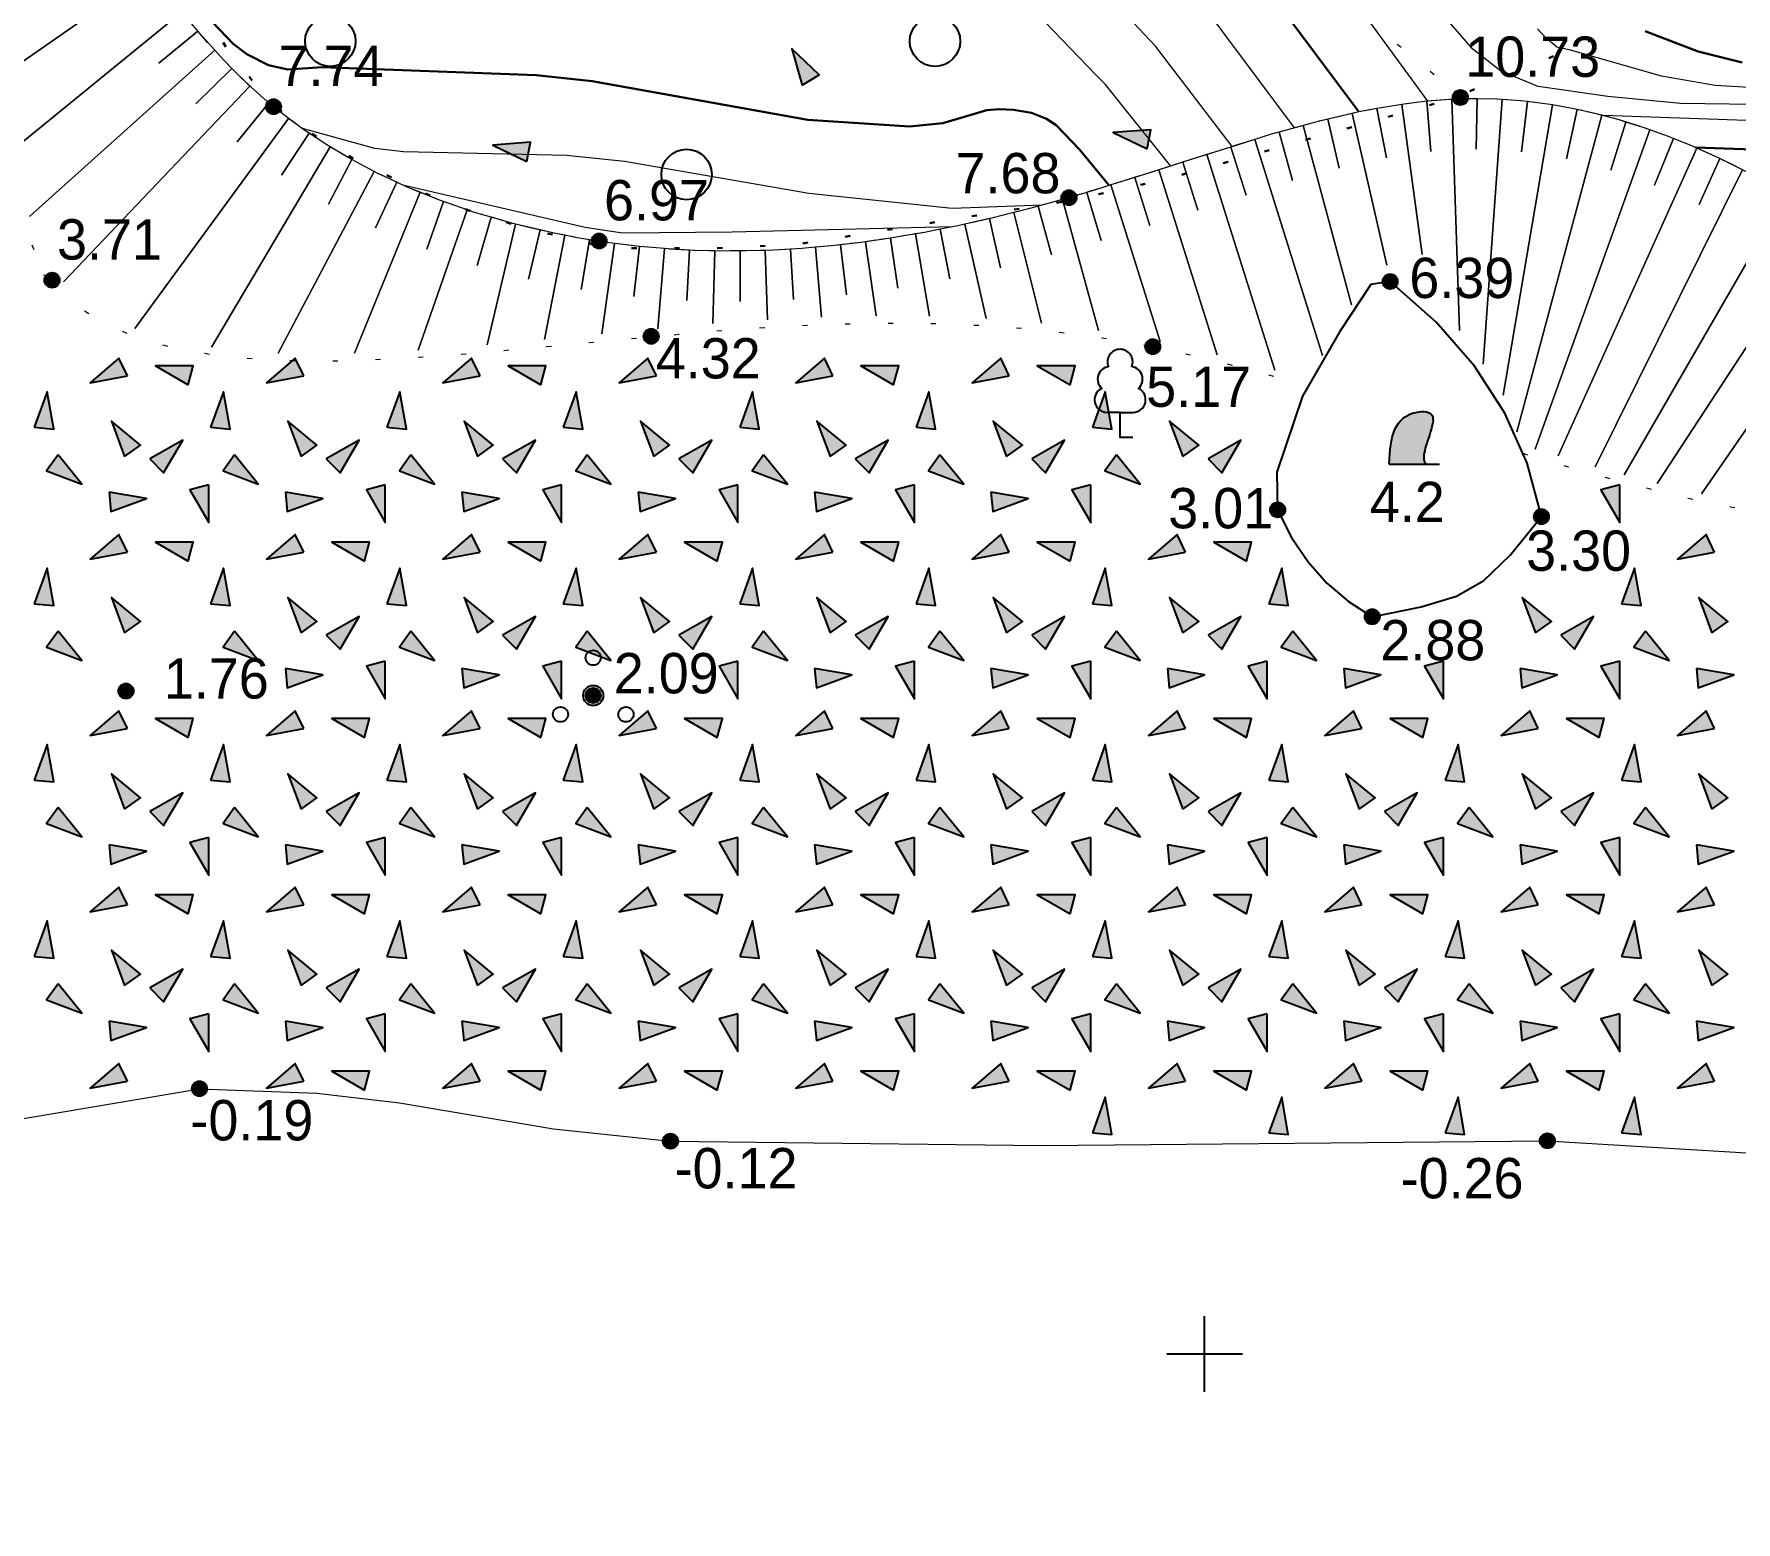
# Model space of a CAD drawing. Header units: feet. Extents: x 4395049 to 4395355, y 4911947 to 4912105.
# Drawn here: x 4395226.77 to 4395260.54, y 4911946.66 to 4911976.2 of the extents above; entities that cross this region are included whole.
import ezdxf
from ezdxf.enums import TextEntityAlignment as Align

# ---------------------------------------------------------------- set-up
doc = ezdxf.new("R2010")
doc.units = ezdxf.units.FT
doc.header["$MEASUREMENT"] = 0
doc.linetypes.add('500_84_2_1', pattern=[1, 1, 0])
doc.linetypes.add('g5_366', pattern=[0.85, 0.1, -0.75])
doc.layers.get('0').update_dxf_attribs({"color": 10, "linetype": 'CONTINUOUS', "lineweight": 0})
for name, color, linetype in [('02_Сетка', 7, 'CONTINUOUS'), ('11_Гидрография', 7, 'CONTINUOUS'), ('12_Рельеф', 7, 'CONTINUOUS'), ('13_Растительность', 7, 'CONTINUOUS'), ('19_Горизонтали', 7, 'CONTINUOUS'), ('61_Отметки высоты поверхности', 7, 'CONTINUOUS')]:
    doc.layers.add(name, color=color, linetype=linetype)
doc.styles.add('LIKE11', font='bm431.shx')
doc.styles.add('LIKE17', font='d431.shx')

# ---------------------------------------------------------------- blocks, each defined once
blk = doc.blocks.new('g5_394')
at = {"color": 92}
for centre, radius in [((0, 0.75), 0.15), ((0, 0), 0.2), ((-0.65, -0.375), 0.15), ((0.65, -0.375), 0.15)]:
    blk.add_circle(centre, radius, dxfattribs=at)
blk = doc.blocks.new('g5_388_1')
at = {"color": 92}
blk.add_lwpolyline([(0, 0.497), (0.257, 0.497, 0.798042), (0.365, 0.973, 0.636328), (0.231, 1.405, 0.533064), (0, 1.75, 0.533064), (-0.231, 1.405, 0.636328), (-0.365, 0.973, 0.798042), (-0.257, 0.497)], format="xyb", dxfattribs=at)
for points in [[(0, 0.497), (-0.257, 0.497)], [(0.25, 0), (0, 0), (0, 0.497)]]:
    blk.add_lwpolyline(points, dxfattribs=at)
blk = doc.blocks.new('g5_346')
blk.add_hatch(color=0).paths.add_polyline_path([(-0.375, 0), (-0.369, 0.104), (-0.361, 0.21), (-0.353, 0.299), (-0.341, 0.389), (-0.328, 0.465), (-0.313, 0.536), (-0.295, 0.599), (-0.276, 0.655), (-0.253, 0.71), (-0.224, 0.764), (-0.188, 0.818), (-0.144, 0.87), (-0.104, 0.907), (-0.06, 0.94), (-0.01, 0.971), (0.039, 0.993), (0.092, 1.013), (0.153, 1.029), (0.218, 1.041), (0.265, 1.046), (0.312, 1.046), (0.366, 1.041), (0.408, 1.029), (0.443, 1.011), (0.469, 0.986), (0.478, 0.971), (0.49, 0.941), (0.495, 0.904), (0.496, 0.872), (0.492, 0.833), (0.482, 0.774), (0.466, 0.712), (0.449, 0.654), (0.432, 0.601), (0.417, 0.553), (0.396, 0.489), (0.372, 0.417), (0.356, 0.362), (0.343, 0.318), (0.331, 0.269), (0.321, 0.221), (0.316, 0.188), (0.313, 0.153), (0.312, 0.121), (0.314, 0.093), (0.32, 0.067), (0.328, 0.047), (0.338, 0.029), (0.352, 0.015), (0.368, 0.004), (0.375, 0)])
at = {"color": 0}
for points in [[(-0.375, 0), (-0.369, 0.104), (-0.361, 0.21), (-0.353, 0.299), (-0.341, 0.389), (-0.328, 0.465), (-0.313, 0.536), (-0.295, 0.599), (-0.276, 0.655), (-0.253, 0.71), (-0.224, 0.764), (-0.188, 0.818), (-0.144, 0.87), (-0.104, 0.907), (-0.06, 0.94), (-0.01, 0.971), (0.039, 0.993), (0.092, 1.013), (0.153, 1.029), (0.218, 1.041), (0.265, 1.046), (0.312, 1.046), (0.366, 1.041), (0.408, 1.029), (0.443, 1.011), (0.469, 0.986), (0.478, 0.971), (0.49, 0.941), (0.495, 0.904), (0.496, 0.872), (0.492, 0.833), (0.482, 0.774), (0.466, 0.712), (0.449, 0.654), (0.432, 0.601), (0.417, 0.553), (0.396, 0.489), (0.372, 0.417), (0.356, 0.362), (0.343, 0.318), (0.331, 0.269), (0.321, 0.221), (0.316, 0.188), (0.313, 0.153), (0.312, 0.121), (0.314, 0.093), (0.32, 0.067), (0.328, 0.047), (0.338, 0.029), (0.352, 0.015), (0.368, 0.004), (0.375, 0)], [(-0.375, 0), (0.375, 0)], [(0.375, 0), (0.625, 0)]]:
    blk.add_lwpolyline(points, dxfattribs=at)
blk = doc.blocks.new('g5_368')
at = {"color": 92}
blk.add_circle((0, 0), 0.5, dxfattribs=at)
blk = doc.blocks.new('g5_348a')
blk.add_hatch(color=0).paths.add_polyline_path([(0.75, 0), (0.649, 0.375), (0, 0)])
at = {"color": 0}
blk.add_lwpolyline([(0.75, 0), (0.649, 0.375), (0, 0)], close=True, dxfattribs=at)
blk = doc.blocks.new('g5_330')
blk.add_hatch(color=0).paths.add_polyline_path([(-0.15, 0, 1), (0.15, 0, 1)])
at = {"color": 0}
blk.add_circle((0, 0), 0.15, dxfattribs=at)
blk = doc.blocks.new('g5_012')
at = {"color": 92}
for points in [[(0, -1.5), (0, 1.5)], [(-1.5, 0), (1.5, 0)]]:
    blk.add_lwpolyline(points, dxfattribs=at)

msp = doc.modelspace()

# ---------------------------------------------------------------- linework, layer by layer
at = {"layer": '11_Гидрография', "color": 92, "linetype": 'Continuous', "lineweight": 20, "flags": 128}
msp.add_lwpolyline([(4395189.192, 4911964.458), (4395192.695, 4911961.863), (4395194.945, 4911959.734), (4395198.798, 4911955.332), (4395201.952, 4911952.289), (4395203.721, 4911950.724), (4395205.982, 4911948.469), (4395207.362, 4911947.564), (4395209.499, 4911946.664), (4395212.559, 4911947.562), (4395214.55, 4911948.665), (4395218.027, 4911951.393), (4395220.864, 4911952.967), (4395224.691, 4911954.222), (4395226.088, 4911954.59), (4395230.052, 4911955.264), (4395232.38, 4911955.173), (4395234.024, 4911954.984), (4395237.08, 4911954.469), (4395239.401, 4911954.222), (4395246.777, 4911954.139), (4395256.802, 4911954.23), (4395260.973, 4911953.975)], dxfattribs=at)
at = {"layer": '12_Рельеф', "color": 7, "linetype": 'g5_366', "lineweight": 20, "flags": 128}
for points in [[(4395227.057, 4911971.407), (4395219.829, 4911971.791), (4395215.03, 4911972.264), (4395209.812, 4911973.075), (4395208.274, 4911973.514), (4395206.176, 4911974.332), (4395204.642, 4911975.751), (4395203.728, 4911976.942), (4395203.022, 4911978.058), (4395202.108, 4911979.249), (4395200.574, 4911980.668), (4395198.452, 4911981.344), (4395196.833, 4911981.51), (4395195.401, 4911981.543), (4395193.837, 4911981.819), (4395191.821, 4911982.712), (4395190.865, 4911984.399), (4395190.367, 4911985.687), (4395190.135, 4911986.885), (4395189.687, 4911990.248), (4395189.711, 4911990.599), (4395189.838, 4911991.067), (4395189.858, 4911991.311), (4395189.791, 4911991.647), (4395189.189, 4911991.952), (4395188.726, 4911992.107), (4395188.297, 4911992.146), (4395187.121, 4911992.002), (4395186.335, 4911991.297), (4395185.921, 4911990.637), (4395185.628, 4911989.998), (4395185.2, 4911989.358), (4395184.386, 4911988.697), (4395178.707, 4911989.393), (4395174.874, 4911990.805), (4395167.979, 4911994.807), (4395162.534, 4911996.91), (4395160.511, 4911997.214), (4395157.79, 4911997.343), (4395156.346, 4911997.491), (4395154.349, 4911997.912), (4395152.745, 4911998.779), (4395151.232, 4911999.81), (4395150.667, 4912000.161)], [(4395314.769, 4911999.877), (4395314.457, 4911999.602), (4395312.555, 4911997.658), (4395311.453, 4911996.729), (4395309.764, 4911995.605), (4395307.494, 4911995.169), (4395305.795, 4911995.203), (4395304.309, 4911995.341), (4395302.673, 4911995.212), (4395300.529, 4911994.447), (4395299.661, 4911992.563), (4395299.409, 4911991.089), (4395299.412, 4911989.728), (4395299.306, 4911988.182), (4395298.728, 4911986.155), (4395297.062, 4911983.985), (4395295.757, 4911982.545), (4395294.498, 4911981.415), (4395290.869, 4911978.409), (4395288.817, 4911976.822), (4395288.129, 4911976.454), (4395287.103, 4911976.063), (4395282.949, 4911976.705), (4395280.122, 4911977.815), (4395277.738, 4911979.099), (4395274.915, 4911980.265), (4395270.77, 4911981.02), (4395269.98, 4911980.739), (4395269.464, 4911980.411), (4395269.036, 4911980.077), (4395268.515, 4911979.776), (4395267.714, 4911979.547), (4395265.058, 4911980.639), (4395263.39, 4911981.89), (4395262.055, 4911983.211), (4395260.403, 4911984.514), (4395257.78, 4911985.711), (4395253.973, 4911985.537), (4395252.626, 4911985.244), (4395251.248, 4911984.55), (4395249.539, 4911983.256), (4395250.064, 4911981.326), (4395250.895, 4911979.52), (4395252.03, 4911977.84), (4395253.47, 4911976.285), (4395255.215, 4911974.855)], [(4395227.261, 4911980.392), (4395226.866, 4911978.453), (4395226.696, 4911977.533), (4395226.554, 4911976.648), (4395226.447, 4911975.805), (4395226.379, 4911975.007), (4395226.361, 4911974.629), (4395226.356, 4911974.263), (4395226.363, 4911973.911), (4395226.382, 4911973.572), (4395226.415, 4911973.248), (4395226.462, 4911972.939), (4395226.524, 4911972.644), (4395226.6, 4911972.365), (4395226.691, 4911972.102), (4395226.797, 4911971.854), (4395226.919, 4911971.622), (4395227.057, 4911971.407), (4395227.211, 4911971.209), (4395227.381, 4911971.026), (4395227.566, 4911970.859), (4395227.765, 4911970.707), (4395227.977, 4911970.568), (4395228.201, 4911970.443), (4395228.436, 4911970.33), (4395228.681, 4911970.229), (4395228.936, 4911970.138), (4395229.2, 4911970.059), (4395229.472, 4911969.989), (4395229.751, 4911969.928), (4395230.332, 4911969.832), (4395230.934, 4911969.766), (4395231.553, 4911969.726), (4395232.184, 4911969.709), (4395232.823, 4911969.712), (4395234.123, 4911969.762), (4395235.414, 4911969.854), (4395240.318, 4911970.307), (4395241.311, 4911970.376), (4395242.246, 4911970.424), (4395243.13, 4911970.451), (4395243.968, 4911970.459), (4395244.766, 4911970.447), (4395245.528, 4911970.416), (4395246.259, 4911970.366), (4395246.961, 4911970.299), (4395247.639, 4911970.215), (4395248.294, 4911970.115), (4395248.929, 4911970), (4395249.545, 4911969.87), (4395250.745, 4911969.577), (4395251.875, 4911969.261), (4395252.055, 4911969.204)], [(4395256.312, 4911967.875), (4395257.789, 4911967.439), (4395259.22, 4911967.07), (4395259.848, 4911966.929), (4395260.438, 4911966.811), (4395260.992, 4911966.714), (4395261.513, 4911966.636), (4395262.001, 4911966.575), (4395262.46, 4911966.529), (4395263.322, 4911966.476), (4395264.077, 4911966.46), (4395264.74, 4911966.466), (4395265.901, 4911966.517), (4395266.773, 4911966.582), (4395269.393, 4911966.85)]]:
    msp.add_lwpolyline(points, dxfattribs=at)
at = {"layer": '12_Рельеф', "color": 7, "linetype": '500_84_2_1', "lineweight": 20, "ltscale": 0.5, "flags": 128}
msp.add_lwpolyline([(4395269.393, 4911966.85), (4395266.879, 4911969.072), (4395265.695, 4911970.07), (4395264.543, 4911970.988), (4395263.419, 4911971.82), (4395262.871, 4911972.198), (4395262.33, 4911972.552), (4395261.795, 4911972.882), (4395261.266, 4911973.188), (4395260.743, 4911973.469), (4395260.226, 4911973.725), (4395259.714, 4911973.956), (4395259.207, 4911974.161), (4395258.705, 4911974.342), (4395258.209, 4911974.497), (4395257.717, 4911974.627), (4395257.231, 4911974.733), (4395256.749, 4911974.814), (4395256.272, 4911974.87), (4395255.799, 4911974.903), (4395255.331, 4911974.912), (4395254.867, 4911974.897), (4395254.408, 4911974.861), (4395253.954, 4911974.806), (4395253.504, 4911974.734), (4395253.059, 4911974.649), (4395252.178, 4911974.443), (4395251.318, 4911974.206), (4395247.943, 4911973.139), (4395247.199, 4911972.917), (4395246.478, 4911972.718), (4395245.779, 4911972.543), (4395245.101, 4911972.39), (4395244.443, 4911972.26), (4395243.805, 4911972.151), (4395243.187, 4911972.062), (4395242.587, 4911971.992), (4395242.006, 4911971.941), (4395241.443, 4911971.908), (4395240.896, 4911971.891), (4395240.367, 4911971.89), (4395239.854, 4911971.903), (4395239.356, 4911971.931), (4395238.874, 4911971.971), (4395238.406, 4911972.023), (4395237.953, 4911972.086), (4395237.514, 4911972.159), (4395237.089, 4911972.242), (4395236.271, 4911972.435), (4395235.514, 4911972.656), (4395234.817, 4911972.899), (4395234.178, 4911973.158), (4395233.595, 4911973.43), (4395233.064, 4911973.711), (4395232.583, 4911973.996), (4395232.147, 4911974.284), (4395231.754, 4911974.572), (4395231.4, 4911974.858), (4395231.081, 4911975.139), (4395230.792, 4911975.414), (4395230.53, 4911975.682), (4395230.06, 4911976.205), (4395229.669, 4911976.685), (4395229.341, 4911977.119), (4395228.791, 4911977.906), (4395228.396, 4911978.514), (4395227.261, 4911980.392)], dxfattribs=at)
at = {"layer": '12_Рельеф', "color": 7, "linetype": 'Continuous', "lineweight": 20, "ltscale": 0.5, "flags": 128}
for points in [[(4395229.115, 4911977.442), (4395226.549, 4911975.65), (4395229.115, 4911977.442)], [(4395229.708, 4911976.637), (4395226.479, 4911974.006), (4395229.708, 4911976.637)], [(4395260.672, 4911973.504), (4395257.754, 4911967.603), (4395260.672, 4911973.504), (4395260.226, 4911973.725), (4395260.224, 4911973.726), (4395259.813, 4911972.814), (4395260.224, 4911973.726), (4395259.768, 4911973.931), (4395257.014, 4911967.822), (4395259.768, 4911973.931), (4395259.714, 4911973.956), (4395259.305, 4911974.121), (4395258.929, 4911973.195), (4395259.305, 4911974.121), (4395259.207, 4911974.161), (4395258.836, 4911974.295), (4395256.557, 4911967.958), (4395258.836, 4911974.295), (4395258.705, 4911974.342), (4395258.361, 4911974.449), (4395258.063, 4911973.495), (4395258.361, 4911974.449), (4395258.209, 4911974.497), (4395257.88, 4911974.584), (4395256.199, 4911968.302), (4395257.88, 4911974.584), (4395257.717, 4911974.627), (4395257.393, 4911974.698), (4395257.181, 4911973.72), (4395257.393, 4911974.698), (4395257.231, 4911974.733), (4395256.901, 4911974.788), (4395255.923, 4911969.026), (4395256.901, 4911974.788), (4395256.749, 4911974.814), (4395256.406, 4911974.854), (4395256.288, 4911973.861), (4395256.406, 4911974.854), (4395256.272, 4911974.87), (4395255.908, 4911974.895), (4395255.527, 4911969.646), (4395255.908, 4911974.895), (4395255.799, 4911974.903), (4395255.408, 4911974.91), (4395255.389, 4911973.911), (4395255.408, 4911974.91), (4395255.331, 4911974.912), (4395254.908, 4911974.899), (4395255.056, 4911970.313), (4395254.908, 4911974.899), (4395254.867, 4911974.897), (4395254.41, 4911974.861), (4395254.492, 4911973.865), (4395254.41, 4911974.861), (4395254.408, 4911974.861), (4395253.954, 4911974.806), (4395253.913, 4911974.8), (4395254.318, 4911971.82), (4395253.913, 4911974.8), (4395253.504, 4911974.734), (4395253.42, 4911974.718), (4395253.609, 4911973.736), (4395253.42, 4911974.718), (4395253.059, 4911974.649), (4395252.93, 4911974.619), (4395253.619, 4911971.607), (4395252.93, 4911974.619), (4395252.443, 4911974.505), (4395252.671, 4911973.531), (4395252.443, 4911974.505), (4395252.178, 4911974.443), (4395251.959, 4911974.383), (4395252.917, 4911970.82), (4395251.959, 4911974.383), (4395251.477, 4911974.249), (4395251.743, 4911973.286), (4395251.477, 4911974.249), (4395251.318, 4911974.206), (4395250.998, 4911974.105), (4395252.341, 4911969.813), (4395250.998, 4911974.105), (4395250.521, 4911973.954), (4395250.823, 4911973), (4395250.521, 4911973.954), (4395250.045, 4911973.803), (4395251.397, 4911969.525), (4395250.045, 4911973.803), (4395249.568, 4911973.653), (4395249.869, 4911972.699), (4395249.568, 4911973.653), (4395249.091, 4911973.502), (4395250.252, 4911969.83), (4395249.091, 4911973.502), (4395248.614, 4911973.351), (4395248.916, 4911972.398), (4395248.614, 4911973.351), (4395248.138, 4911973.2), (4395249.12, 4911970.093), (4395248.138, 4911973.2), (4395247.943, 4911973.139), (4395247.66, 4911973.054), (4395247.946, 4911972.096), (4395247.66, 4911973.054), (4395247.199, 4911972.917), (4395247.18, 4911972.911), (4395247.896, 4911970.314), (4395247.18, 4911972.911), (4395246.698, 4911972.779), (4395246.964, 4911971.814), (4395246.698, 4911972.779), (4395246.478, 4911972.718), (4395246.215, 4911972.652), (4395246.764, 4911970.46), (4395246.215, 4911972.652), (4395245.779, 4911972.543), (4395245.729, 4911972.532), (4395245.949, 4911971.556), (4395245.729, 4911972.532), (4395245.242, 4911972.422), (4395245.662, 4911970.551), (4395245.242, 4911972.422), (4395245.101, 4911972.39), (4395244.752, 4911972.321), (4395244.946, 4911971.34), (4395244.752, 4911972.321), (4395244.443, 4911972.26), (4395244.261, 4911972.229), (4395244.54, 4911970.597), (4395244.261, 4911972.229), (4395243.805, 4911972.151), (4395243.768, 4911972.145), (4395243.91, 4911971.155), (4395243.768, 4911972.145), (4395243.273, 4911972.074), (4395243.484, 4911970.603), (4395243.273, 4911972.074), (4395243.187, 4911972.062), (4395242.776, 4911972.014), (4395242.891, 4911971.021), (4395242.776, 4911972.014), (4395242.587, 4911971.992), (4395242.279, 4911971.965), (4395242.4, 4911970.578), (4395242.279, 4911971.965), (4395242.006, 4911971.941), (4395241.78, 4911971.928), (4395241.839, 4911970.93), (4395241.78, 4911971.928), (4395241.443, 4911971.908), (4395241.281, 4911971.903), (4395241.323, 4911970.526), (4395241.281, 4911971.903), (4395240.896, 4911971.891), (4395240.781, 4911971.891), (4395240.783, 4911970.891), (4395240.781, 4911971.891), (4395240.367, 4911971.89), (4395240.281, 4911971.892), (4395240.243, 4911970.45), (4395240.281, 4911971.892), (4395239.854, 4911971.903), (4395239.781, 4911971.907), (4395239.727, 4911970.909), (4395239.781, 4911971.907), (4395239.356, 4911971.931), (4395239.282, 4911971.937), (4395239.15, 4911970.348), (4395239.282, 4911971.937), (4395238.874, 4911971.971), (4395238.784, 4911971.981), (4395238.674, 4911970.987), (4395238.784, 4911971.981), (4395238.406, 4911972.023), (4395238.288, 4911972.039), (4395238.038, 4911970.243), (4395238.288, 4911972.039), (4395237.953, 4911972.086), (4395237.793, 4911972.113), (4395237.628, 4911971.126), (4395237.793, 4911972.113), (4395237.514, 4911972.159), (4395237.301, 4911972.201), (4395236.899, 4911970.136), (4395237.301, 4911972.201), (4395237.089, 4911972.242), (4395236.813, 4911972.307), (4395236.583, 4911971.334), (4395236.813, 4911972.307), (4395236.326, 4911972.422), (4395235.761, 4911970.029), (4395236.326, 4911972.422), (4395236.271, 4911972.435), (4395235.845, 4911972.559), (4395235.565, 4911971.599), (4395235.845, 4911972.559), (4395235.514, 4911972.656), (4395235.368, 4911972.707), (4395234.396, 4911969.92), (4395235.368, 4911972.707), (4395234.895, 4911972.871), (4395234.566, 4911971.927), (4395234.895, 4911972.871), (4395234.817, 4911972.899), (4395234.431, 4911973.056), (4395233.132, 4911969.86), (4395234.431, 4911973.056), (4395234.178, 4911973.158), (4395233.972, 4911973.254), (4395233.549, 4911972.348), (4395233.972, 4911973.254), (4395233.595, 4911973.43), (4395233.521, 4911973.469), (4395231.613, 4911969.859), (4395233.521, 4911973.469), (4395233.079, 4911973.703), (4395232.612, 4911972.819), (4395233.079, 4911973.703), (4395233.064, 4911973.711), (4395232.648, 4911973.957), (4395230.289, 4911969.98), (4395232.648, 4911973.957), (4395232.583, 4911973.996), (4395232.229, 4911974.23), (4395231.678, 4911973.396), (4395232.229, 4911974.23), (4395232.147, 4911974.284), (4395231.823, 4911974.521), (4395228.77, 4911970.35), (4395231.823, 4911974.521), (4395231.754, 4911974.572), (4395231.431, 4911974.832), (4395230.804, 4911974.054), (4395231.431, 4911974.832), (4395231.4, 4911974.858), (4395231.081, 4911975.139), (4395231.056, 4911975.162), (4395227.352, 4911971.278), (4395231.056, 4911975.162), (4395230.792, 4911975.414), (4395230.698, 4911975.511), (4395229.983, 4911974.811), (4395230.698, 4911975.511), (4395230.53, 4911975.682), (4395230.356, 4911975.876), (4395226.681, 4911972.578), (4395230.356, 4911975.876), (4395230.06, 4911976.205)], [(4395230.024, 4911976.25), (4395229.249, 4911975.618), (4395230.024, 4911976.25)], [(4395261.549, 4911973.025), (4395258.327, 4911967.449), (4395261.549, 4911973.025)], [(4395262.403, 4911972.505), (4395258.98, 4911967.278), (4395262.403, 4911972.505)], [(4395263.234, 4911971.948), (4395259.864, 4911967.068), (4395263.234, 4911971.948)]]:
    msp.add_lwpolyline(points, dxfattribs=at)
at = {"layer": '12_Рельеф', "color": 250, "linetype": 'Continuous', "elevation": 3.012}
msp.add_lwpolyline([(4395251.449, 4911966.752), (4395251.726, 4911966.204), (4395252.053, 4911965.718), (4395252.428, 4911965.294), (4395252.853, 4911964.932), (4395253.327, 4911964.631), (4395254.299, 4911964.826), (4395254.997, 4911965.038), (4395255.544, 4911965.351), (4395256.065, 4911965.85), (4395256.684, 4911966.618), (4395256.399, 4911967.677), (4395255.957, 4911968.673), (4395255.356, 4911969.606), (4395254.598, 4911970.476), (4395253.681, 4911971.283), (4395253.298, 4911971.226), (4395252.684, 4911970.289), (4395251.94, 4911969.006), (4395251.434, 4911967.498)], close=True, dxfattribs=at)
at = {"layer": '13_Растительность', "color": 92, "linetype": 'g5_366', "lineweight": 30, "elevation": 20.917, "flags": 128}
msp.add_lwpolyline([(4395271.786, 4911987.99), (4395271.436, 4911986.637), (4395271.164, 4911985.278), (4395270.971, 4911983.914), (4395270.856, 4911982.545), (4395270.801, 4911981.51), (4395270.82, 4911981.169), (4395271.091, 4911980.145), (4395271.633, 4911978.808), (4395272.606, 4911977.219), (4395273.53, 4911975.878), (4395273.959, 4911974.964), (4395274.197, 4911974.261), (4395274.495, 4911972.861), (4395274.494, 4911972.434), (4395274.4, 4911971.841), (4395274.213, 4911971.647), (4395274.059, 4911971.534), (4395273.485, 4911971.251), (4395272.762, 4911970.911), (4395272.076, 4911970.78), (4395271.271, 4911970.818), (4395270.631, 4911970.852), (4395270.443, 4911970.89), (4395270.19, 4911970.984), (4395269.843, 4911971.392), (4395269.635, 4911971.711), (4395269.178, 4911972.892), (4395269.021, 4911973.814), (4395268.975, 4911974.504), (4395269.037, 4911976.014), (4395268.908, 4911977.223), (4395268.817, 4911977.613), (4395268.353, 4911978.795), (4395268.138, 4911979.107), (4395267.772, 4911979.496), (4395266.961, 4911979.658), (4395266.373, 4911979.679), (4395264.427, 4911979.346), (4395263.096, 4911978.992), (4395262.147, 4911978.634), (4395260.391, 4911977.65), (4395259.076, 4911976.809), (4395258.05, 4911976.231), (4395254.867, 4911974.897), (4395249.22, 4911973.312), (4395247.333, 4911972.891), (4395241.967, 4911972.03), (4395240.317, 4911971.944), (4395238.566, 4911971.943), (4395237.991, 4911971.988), (4395236.399, 4911972.377), (4395235.249, 4911972.746), (4395234.3, 4911973.13), (4395232.835, 4911973.868), (4395231.823, 4911974.521), (4395231.077, 4911975.302), (4395230.587, 4911975.931), (4395229.884, 4911977.092), (4395229.341, 4911978.15), (4395228.586, 4911979.253), (4395227.868, 4911980.061), (4395227.246, 4911980.546), (4395226.382, 4911980.829), (4395225.754, 4911980.981), (4395223.636, 4911981.174), (4395222.065, 4911981.064), (4395220.916, 4911980.899), (4395218.524, 4911980.404), (4395217.011, 4911980.313), (4395215.899, 4911980.373), (4395213.816, 4911980.765), (4395213.234, 4911981.015), (4395212.48, 4911981.488), (4395212.304, 4911981.907), (4395212.225, 4911982.22), (4395212.201, 4911983.301), (4395212.325, 4911984.076), (4395212.475, 4911984.636), (4395212.95, 4911985.816), (4395213.219, 4911986.825), (4395213.271, 4911987.165), (4395213.276, 4911988.244), (4395213.217, 4911988.565), (4395213.086, 4911989.004), (4395212.792, 4911989.335), (4395212.555, 4911989.543), (4395211.675, 4911990.107), (4395210.554, 4911990.721), (4395209.469, 4911991.054), (4395207.155, 4911991.581), (4395206.383, 4911991.708), (4395202.183, 4911991.82), (4395200.677, 4911991.694), (4395198.966, 4911991.355), (4395197.17, 4911990.942), (4395196.599, 4911990.738), (4395195.426, 4911989.99), (4395193.982, 4911988.763), (4395192.424, 4911986.875), (4395191.169, 4911985.127), (4395190.229, 4911984.183), (4395189.464, 4911983.572), (4395187.861, 4911982.577), (4395187.33, 4911982.395), (4395186.552, 4911982.265), (4395185.771, 4911982.687), (4395185.274, 4911983.077), (4395183.928, 4911984.718), (4395183.129, 4911985.969), (4395182.635, 4911986.946), (4395181.92, 4911989.007), (4395181.443, 4911990.629), (4395180.996, 4911991.824), (4395179.987, 4911993.704), (4395179.129, 4911995.021), (4395176.361, 4911998.112), (4395175.303, 4911999.165), (4395173.911, 4912000.115), (4395172.72, 4912000.803), (4395172.335, 4912000.963), (4395171.774, 4912001.131), (4395171.158, 4912001.089), (4395170.725, 4912001.019), (4395169.346, 4912000.577), (4395167.748, 4911999.776), (4395166.439, 4911998.831), (4395164.881, 4911997.842), (4395163.552, 4911997.242), (4395162.534, 4911996.91), (4395160.467, 4911996.652), (4395157.632, 4911996.574), (4395155.867, 4911996.649), (4395153.859, 4911996.983), (4395151.758, 4911997.433), (4395151.085, 4911997.652), (4395149.781, 4911998.391), (4395148.112, 4911999.568), (4395147.402, 4912000.113), (4395143.311, 4912003.95), (4395142.164, 4912005.219), (4395140.638, 4912007.081), (4395139.946, 4912008.767), (4395139.28, 4912010.814), (4395138.676, 4912012.08), (4395137.923, 4912013.072), (4395136.684, 4912014.059), (4395135.742, 4912014.64), (4395134.304, 4912015.345), (4395132.478, 4912016.377), (4395131.46, 4912016.766), (4395130.007, 4912016.781), (4395129.319, 4912016.925), (4395127.956, 4912017.398), (4395126.755, 4912017.947), (4395125.411, 4912019.24), (4395124.115, 4912020.416), (4395122.864, 4912021.239), (4395120.604, 4912022.483), (4395119.592, 4912023.625), (4395119.237, 4912024.35), (4395116.664, 4912026.701), (4395116.363, 4912026.931), (4395115.364, 4912028.426), (4395114.457, 4912029.978), (4395113.643, 4912031.585), (4395112.922, 4912033.249), (4395112.293, 4912034.969)], dxfattribs=at)
at = {"layer": '19_Горизонтали', "color": 32, "linetype": 'Continuous', "lineweight": 20, "flags": 128}
for points, elevation in [([(4395261.38, 4911974.792), (4395259.445, 4911974.816), (4395258.004, 4911974.959), (4395256.618, 4911975.158), (4395255.878, 4911975.461), (4395255.323, 4911975.896), (4395251.615, 4911980.171)], 11), ([(4395254.429, 4911974.863), (4395252.237, 4911977.871)], 10.5), ([(4395250.55, 4911973.963), (4395249.026, 4911975.958), (4395248.168, 4911976.868)], 9), ([(4395251.784, 4911974.334), (4395250.054, 4911976.654)], 9.5), ([(4395249.328, 4911973.577), (4395248.026, 4911975.202), (4395247.843, 4911975.387), (4395246.661, 4911976.612)], 8.5), ([(4395261.146, 4911975.116), (4395260.134, 4911975.174), (4395259.064, 4911975.357), (4395258.072, 4911975.646), (4395257.262, 4911975.877), (4395256.993, 4911975.933), (4395256.769, 4911976.118), (4395256.607, 4911976.299)], 11.5), ([(4395246.775, 4911972.8), (4395244.988, 4911972.734), (4395242.147, 4911973.03), (4395238.488, 4911973.665), (4395237.34, 4911973.787), (4395234.099, 4911973.855), (4395233.534, 4911973.925), (4395232.1, 4911974.319)], 7.5), ([(4395265.678, 4911974.306), (4395257.907, 4911974.577)], 10.5), ([(4395244.997, 4911972.37), (4395240.627, 4911972.266), (4395238.448, 4911972.243), (4395237.708, 4911972.358), (4395234.114, 4911973.188)], 7)]:
    msp.add_lwpolyline(points, dxfattribs=dict(at, elevation=elevation))
at = {"layer": '19_Горизонтали', "color": 32, "linetype": 'Continuous', "lineweight": 30, "flags": 128}
for points, elevation in [([(4395283.653, 4911978.619), (4395283.253, 4911978.42), (4395282.104, 4911977.717), (4395280.678, 4911976.602), (4395279.732, 4911976.051), (4395279.055, 4911975.747), (4395277.913, 4911975.397), (4395275.338, 4911975.097), (4395274.685, 4911974.975), (4395273.329, 4911974.63), (4395272.301, 4911974.513), (4395272.126, 4911974.467), (4395271.42, 4911974.165), (4395270.556, 4911973.567), (4395270.304, 4911973.436), (4395269.986, 4911973.318), (4395269.577, 4911973.216), (4395268.961, 4911973.157), (4395268.463, 4911973.153), (4395268.051, 4911973.193), (4395266.071, 4911973.671), (4395265.452, 4911973.745), (4395259.739, 4911973.944)], 10), ([(4395248.105, 4911973.19), (4395247.518, 4911973.907), (4395247.054, 4911974.388), (4395246.865, 4911974.513), (4395246.566, 4911974.632), (4395246.21, 4911974.695), (4395245.921, 4911974.708), (4395245.68, 4911974.684), (4395244.803, 4911974.429), (4395244.142, 4911974.363), (4395242.129, 4911974.493), (4395237.846, 4911975.26), (4395236.735, 4911975.383), (4395232.485, 4911975.537), (4395231.805, 4911975.495), (4395231.424, 4911975.576), (4395230.991, 4911975.794), (4395230.724, 4911976.002), (4395230.034, 4911976.725), (4395228.712, 4911978.028)], 8), ([(4395253.064, 4911974.65), (4395250.832, 4911977.642)], 10), ([(4395260.671, 4911975.63), (4395259.797, 4911975.847), (4395258.745, 4911976.255)], 12)]:
    msp.add_lwpolyline(points, dxfattribs=dict(at, elevation=elevation))

# ---------------------------------------------------------------- block references
at = {"layer": '02_Сетка', "linetype": 'Continuous', "lineweight": 20, "xscale": 0.5, "yscale": 0.5, "zscale": 0.5}
msp.add_blockref('g5_012', (4395250, 4911950), dxfattribs=at)
at = {"layer": '12_Рельеф', "color": 7, "lineweight": 20}
for p, rotation in [((4395241.806, 4911975.901), 286.3115874858437), ((4395235.875, 4911973.991), 334.2798211696657), ((4395248.184, 4911974.241), 334.2798211696657)]:
    msp.add_blockref('g5_348a', p, dxfattribs=dict(at, rotation=rotation))
at = {"layer": '12_Рельеф', "color": 7, "linetype": 'Continuous', "lineweight": 20}
for p, rotation in [((4395229.18, 4911969.61), 329.91), ((4395236.18, 4911969.61), 329.91), ((4395243.18, 4911969.61), 329.91), ((4395246.68, 4911969.61), 329.91), ((4395227.885, 4911969.275), 10.62), ((4395231.385, 4911969.275), 10.62), ((4395234.885, 4911969.275), 10.62), ((4395238.385, 4911969.275), 10.62), ((4395241.885, 4911969.275), 10.62), ((4395245.385, 4911969.275), 10.62), ((4395227.03, 4911969.095), 249.9999999999999), ((4395230.53, 4911969.095), 249.9999999999999), ((4395234.03, 4911969.095), 249.9999999999999), ((4395237.53, 4911969.095), 249.9999999999999), ((4395241.03, 4911969.095), 249.9999999999999), ((4395244.53, 4911969.095), 249.9999999999999), ((4395248.03, 4911969.095), 249.9999999999999), ((4395228.305, 4911968.515), 290.56), ((4395231.805, 4911968.515), 290.56), ((4395235.305, 4911968.515), 290.56), ((4395238.805, 4911968.515), 290.56), ((4395242.305, 4911968.515), 290.56), ((4395245.805, 4911968.515), 290.56), ((4395249.305, 4911968.515), 290.56), ((4395229.72, 4911968.135), 209.7399999999999), ((4395233.22, 4911968.135), 209.7399999999999), ((4395236.72, 4911968.135), 209.7399999999999), ((4395240.22, 4911968.135), 209.7399999999999), ((4395243.72, 4911968.135), 209.7399999999999), ((4395247.22, 4911968.135), 209.7399999999999), ((4395250.72, 4911968.135), 209.7399999999999), ((4395227.72, 4911967.26), 128.91), ((4395231.22, 4911967.26), 128.91), ((4395234.72, 4911967.26), 128.91), ((4395238.22, 4911967.26), 128.91), ((4395241.72, 4911967.26), 128.91), ((4395245.22, 4911967.26), 128.91), ((4395248.72, 4911967.26), 128.91), ((4395230.24, 4911966.5), 90), ((4395233.74, 4911966.5), 90), ((4395237.24, 4911966.5), 90), ((4395240.74, 4911966.5), 90), ((4395244.24, 4911966.5), 90), ((4395247.74, 4911966.5), 90), ((4395258.24, 4911966.5), 90), ((4395229, 4911966.975), 170.11), ((4395232.5, 4911966.975), 170.11), ((4395236, 4911966.975), 170.11), ((4395239.5, 4911966.975), 170.11), ((4395243, 4911966.975), 170.11), ((4395246.5, 4911966.975), 170.11), ((4395227.885, 4911965.775), 10.62), ((4395229.18, 4911966.11), 329.91), ((4395231.385, 4911965.775), 10.62), ((4395232.68, 4911966.11), 329.91), ((4395234.885, 4911965.775), 10.62), ((4395236.18, 4911966.11), 329.91), ((4395238.385, 4911965.775), 10.62), ((4395239.68, 4911966.11), 329.91), ((4395241.885, 4911965.775), 10.62), ((4395243.18, 4911966.11), 329.91), ((4395245.385, 4911965.775), 10.62), ((4395246.68, 4911966.11), 329.91), ((4395248.885, 4911965.775), 10.62), ((4395250.18, 4911966.11), 329.91), ((4395259.385, 4911965.775), 10.62), ((4395227.03, 4911965.595), 249.9999999999999), ((4395230.53, 4911965.595), 249.9999999999999), ((4395234.03, 4911965.595), 249.9999999999999), ((4395237.53, 4911965.595), 249.9999999999999), ((4395241.03, 4911965.595), 249.9999999999999), ((4395244.53, 4911965.595), 249.9999999999999), ((4395248.03, 4911965.595), 249.9999999999999), ((4395251.53, 4911965.595), 249.9999999999999), ((4395258.53, 4911965.595), 249.9999999999999), ((4395228.305, 4911965.015), 290.56), ((4395231.805, 4911965.015), 290.56), ((4395235.305, 4911965.015), 290.56), ((4395238.805, 4911965.015), 290.56), ((4395242.305, 4911965.015), 290.56), ((4395245.805, 4911965.015), 290.56), ((4395249.305, 4911965.015), 290.56), ((4395256.305, 4911965.015), 290.56), ((4395259.805, 4911965.015), 290.56), ((4395233.22, 4911964.635), 209.7399999999999), ((4395236.72, 4911964.635), 209.7399999999999), ((4395240.22, 4911964.635), 209.7399999999999), ((4395243.72, 4911964.635), 209.7399999999999), ((4395247.22, 4911964.635), 209.7399999999999), ((4395250.72, 4911964.635), 209.7399999999999), ((4395257.72, 4911964.635), 209.7399999999999), ((4395227.72, 4911963.76), 128.91), ((4395231.22, 4911963.76), 128.91), ((4395234.72, 4911963.76), 128.91), ((4395238.22, 4911963.76), 128.91), ((4395241.72, 4911963.76), 128.91), ((4395245.22, 4911963.76), 128.91), ((4395248.72, 4911963.76), 128.91), ((4395252.22, 4911963.76), 128.91), ((4395259.22, 4911963.76), 128.91), ((4395232.5, 4911963.475), 170.11), ((4395233.74, 4911963), 90), ((4395236, 4911963.475), 170.11), ((4395237.24, 4911963), 90), ((4395240.74, 4911963), 90), ((4395243, 4911963.475), 170.11), ((4395244.24, 4911963), 90), ((4395246.5, 4911963.475), 170.11), ((4395247.74, 4911963), 90), ((4395250, 4911963.475), 170.11), ((4395251.24, 4911963), 90), ((4395253.5, 4911963.475), 170.11), ((4395254.74, 4911963), 90), ((4395257, 4911963.475), 170.11), ((4395258.24, 4911963), 90), ((4395260.5, 4911963.475), 170.11), ((4395227.885, 4911962.275), 10.62), ((4395229.18, 4911962.61), 329.91), ((4395231.385, 4911962.275), 10.62), ((4395232.68, 4911962.61), 329.91), ((4395234.885, 4911962.275), 10.62), ((4395236.18, 4911962.61), 329.91), ((4395238.385, 4911962.275), 10.62), ((4395239.68, 4911962.61), 329.91), ((4395241.885, 4911962.275), 10.62), ((4395243.18, 4911962.61), 329.91), ((4395245.385, 4911962.275), 10.62), ((4395246.68, 4911962.61), 329.91), ((4395248.885, 4911962.275), 10.62), ((4395250.18, 4911962.61), 329.91), ((4395252.385, 4911962.275), 10.62), ((4395253.68, 4911962.61), 329.91), ((4395255.885, 4911962.275), 10.62), ((4395257.18, 4911962.61), 329.91), ((4395259.385, 4911962.275), 10.62), ((4395227.03, 4911962.095), 249.9999999999999), ((4395230.53, 4911962.095), 249.9999999999999), ((4395234.03, 4911962.095), 249.9999999999999), ((4395237.53, 4911962.095), 249.9999999999999), ((4395241.03, 4911962.095), 249.9999999999999), ((4395244.53, 4911962.095), 249.9999999999999), ((4395248.03, 4911962.095), 249.9999999999999), ((4395251.53, 4911962.095), 249.9999999999999), ((4395255.03, 4911962.095), 249.9999999999999), ((4395258.53, 4911962.095), 249.9999999999999), ((4395228.305, 4911961.515), 290.56), ((4395231.805, 4911961.515), 290.56), ((4395235.305, 4911961.515), 290.56), ((4395238.805, 4911961.515), 290.56), ((4395242.305, 4911961.515), 290.56), ((4395245.805, 4911961.515), 290.56), ((4395249.305, 4911961.515), 290.56), ((4395252.805, 4911961.515), 290.56), ((4395256.305, 4911961.515), 290.56), ((4395259.805, 4911961.515), 290.56), ((4395229.72, 4911961.135), 209.7399999999999), ((4395233.22, 4911961.135), 209.7399999999999), ((4395236.72, 4911961.135), 209.7399999999999), ((4395240.22, 4911961.135), 209.7399999999999), ((4395243.72, 4911961.135), 209.7399999999999), ((4395247.22, 4911961.135), 209.7399999999999), ((4395250.72, 4911961.135), 209.7399999999999), ((4395254.22, 4911961.135), 209.7399999999999), ((4395257.72, 4911961.135), 209.7399999999999), ((4395227.72, 4911960.26), 128.91), ((4395231.22, 4911960.26), 128.91), ((4395234.72, 4911960.26), 128.91), ((4395238.22, 4911960.26), 128.91), ((4395241.72, 4911960.26), 128.91), ((4395245.22, 4911960.26), 128.91), ((4395248.72, 4911960.26), 128.91), ((4395252.22, 4911960.26), 128.91), ((4395255.72, 4911960.26), 128.91), ((4395259.22, 4911960.26), 128.91), ((4395229, 4911959.975), 170.11), ((4395230.24, 4911959.5), 90), ((4395232.5, 4911959.975), 170.11), ((4395233.74, 4911959.5), 90), ((4395236, 4911959.975), 170.11), ((4395237.24, 4911959.5), 90), ((4395239.5, 4911959.975), 170.11), ((4395240.74, 4911959.5), 90), ((4395243, 4911959.975), 170.11), ((4395244.24, 4911959.5), 90), ((4395246.5, 4911959.975), 170.11), ((4395247.74, 4911959.5), 90), ((4395250, 4911959.975), 170.11), ((4395251.24, 4911959.5), 90), ((4395253.5, 4911959.975), 170.11), ((4395254.74, 4911959.5), 90), ((4395257, 4911959.975), 170.11), ((4395258.24, 4911959.5), 90), ((4395260.5, 4911959.975), 170.11), ((4395229.18, 4911959.11), 329.91), ((4395232.68, 4911959.11), 329.91), ((4395236.18, 4911959.11), 329.91), ((4395239.68, 4911959.11), 329.91), ((4395243.18, 4911959.11), 329.91), ((4395246.68, 4911959.11), 329.91), ((4395250.18, 4911959.11), 329.91), ((4395253.68, 4911959.11), 329.91), ((4395257.18, 4911959.11), 329.91), ((4395227.885, 4911958.775), 10.62), ((4395231.385, 4911958.775), 10.62), ((4395234.885, 4911958.775), 10.62), ((4395238.385, 4911958.775), 10.62), ((4395241.885, 4911958.775), 10.62), ((4395245.385, 4911958.775), 10.62), ((4395248.885, 4911958.775), 10.62), ((4395252.385, 4911958.775), 10.62), ((4395255.885, 4911958.775), 10.62), ((4395259.385, 4911958.775), 10.62), ((4395227.03, 4911958.595), 249.9999999999999), ((4395230.53, 4911958.595), 249.9999999999999), ((4395234.03, 4911958.595), 249.9999999999999), ((4395237.53, 4911958.595), 249.9999999999999), ((4395241.03, 4911958.595), 249.9999999999999), ((4395244.53, 4911958.595), 249.9999999999999), ((4395248.03, 4911958.595), 249.9999999999999), ((4395251.53, 4911958.595), 249.9999999999999), ((4395255.03, 4911958.595), 249.9999999999999), ((4395258.53, 4911958.595), 249.9999999999999), ((4395228.305, 4911958.015), 290.56), ((4395231.805, 4911958.015), 290.56), ((4395235.305, 4911958.015), 290.56), ((4395238.805, 4911958.015), 290.56), ((4395242.305, 4911958.015), 290.56), ((4395245.805, 4911958.015), 290.56), ((4395249.305, 4911958.015), 290.56), ((4395252.805, 4911958.015), 290.56), ((4395256.305, 4911958.015), 290.56), ((4395259.805, 4911958.015), 290.56), ((4395229.72, 4911957.635), 209.7399999999999), ((4395233.22, 4911957.635), 209.7399999999999), ((4395236.72, 4911957.635), 209.7399999999999), ((4395240.22, 4911957.635), 209.7399999999999), ((4395243.72, 4911957.635), 209.7399999999999), ((4395247.22, 4911957.635), 209.7399999999999), ((4395250.72, 4911957.635), 209.7399999999999), ((4395254.22, 4911957.635), 209.7399999999999), ((4395257.72, 4911957.635), 209.7399999999999), ((4395227.72, 4911956.76), 128.91), ((4395231.22, 4911956.76), 128.91), ((4395234.72, 4911956.76), 128.91), ((4395238.22, 4911956.76), 128.91), ((4395241.72, 4911956.76), 128.91), ((4395245.22, 4911956.76), 128.91), ((4395248.72, 4911956.76), 128.91), ((4395252.22, 4911956.76), 128.91), ((4395255.72, 4911956.76), 128.91), ((4395259.22, 4911956.76), 128.91), ((4395230.24, 4911956), 90), ((4395233.74, 4911956), 90), ((4395237.24, 4911956), 90), ((4395240.74, 4911956), 90), ((4395244.24, 4911956), 90), ((4395247.74, 4911956), 90), ((4395251.24, 4911956), 90), ((4395254.74, 4911956), 90), ((4395258.24, 4911956), 90), ((4395229, 4911956.475), 170.11), ((4395232.5, 4911956.475), 170.11), ((4395236, 4911956.475), 170.11), ((4395239.5, 4911956.475), 170.11), ((4395243, 4911956.475), 170.11), ((4395246.5, 4911956.475), 170.11), ((4395250, 4911956.475), 170.11), ((4395253.5, 4911956.475), 170.11), ((4395257, 4911956.475), 170.11), ((4395260.5, 4911956.475), 170.11), ((4395227.885, 4911955.275), 10.62), ((4395231.385, 4911955.275), 10.62), ((4395232.68, 4911955.61), 329.91), ((4395234.885, 4911955.275), 10.62), ((4395236.18, 4911955.61), 329.91), ((4395238.385, 4911955.275), 10.62), ((4395239.68, 4911955.61), 329.91), ((4395241.885, 4911955.275), 10.62), ((4395243.18, 4911955.61), 329.91), ((4395245.385, 4911955.275), 10.62), ((4395246.68, 4911955.61), 329.91), ((4395248.885, 4911955.275), 10.62), ((4395250.18, 4911955.61), 329.91), ((4395252.385, 4911955.275), 10.62), ((4395253.68, 4911955.61), 329.91), ((4395255.885, 4911955.275), 10.62), ((4395257.18, 4911955.61), 329.91), ((4395259.385, 4911955.275), 10.62), ((4395248.03, 4911955.095), 249.9999999999999), ((4395251.53, 4911955.095), 249.9999999999999), ((4395255.03, 4911955.095), 249.9999999999999), ((4395258.53, 4911955.095), 249.9999999999999)]:
    msp.add_blockref('g5_348a', p, dxfattribs=dict(at, rotation=rotation))
msp.add_blockref('g5_346', (4395254.037, 4911967.656, 20.546), dxfattribs=at)
at = {"layer": '13_Растительность', "color": 7, "linetype": 'Continuous', "lineweight": 20}
for p in [(4395232.65, 4911976.055), (4395244.65, 4911976.055), (4395239.719, 4911973.408)]:
    msp.add_blockref('g5_368', p, dxfattribs=at)
at = {"layer": '13_Растительность', "color": 92, "linetype": 'Continuous', "lineweight": 20}
for name, p in [('g5_388_1', (4395248.323, 4911968.19, 4.502)), ('g5_394', (4395237.867, 4911963.067, 2.086))]:
    msp.add_blockref(name, p, dxfattribs=at)
at = {"layer": '61_Отметки высоты поверхности', "color": 7, "linetype": 'Continuous', "lineweight": 20}
for p in [(4395255.075, 4911974.937, 10.73), (4395231.524, 4911974.754, 7.74), (4395247.308, 4911972.948, 7.676), (4395237.984, 4911972.088, 6.968), (4395227.128, 4911971.311, 3.712), (4395253.681, 4911971.283, 6.388), (4395239.017, 4911970.197, 4.323), (4395248.971, 4911969.991, 5.166), (4395251.449, 4911966.752, 3.012), (4395256.684, 4911966.618, 3.298), (4395253.327, 4911964.631, 2.882), (4395228.595, 4911963.156, 1.758), (4395237.867, 4911963.067, 2.086), (4395230.052, 4911955.264, -0.193), (4395239.401, 4911954.222, -0.123), (4395256.802, 4911954.23, -0.262)]:
    msp.add_blockref('g5_330', p, dxfattribs=at)

# ---------------------------------------------------------------- texts
at = {"layer": '12_Рельеф', "lineweight": 5, "style": 'LIKE11'}
msp.add_text('4.2', height=0.8, dxfattribs=at).set_placement((4395253.279, 4911966.91, 20.546), align=Align.MIDDLE_LEFT)
at = {"layer": '61_Отметки высоты поверхности', "color": 7, "lineweight": 5, "style": 'LIKE17'}
for s, p in [('7.74', (4395231.622, 4911975.564, 7.74)), ('10.73', (4395255.173, 4911975.747, 10.73)), ('7.68', (4395245.057, 4911973.435, 7.676)), ('6.97', (4395238.082, 4911972.898, 6.968)), ('3.71', (4395227.226, 4911972.12, 3.712)), ('6.39', (4395254.063, 4911971.356, 6.388)), ('4.32', (4395239.109, 4911969.761, 4.323)), ('5.17', (4395248.841, 4911969.197, 5.166)), ('3.01', (4395249.278, 4911966.786, 3.012)), ('3.30', (4395256.381, 4911965.943, 3.298)), ('2.88', (4395253.488, 4911964.166, 2.882)), ('1.76', (4395229.346, 4911963.406, 2.086)), ('2.09', (4395238.275, 4911963.511, 2.086)), ('-0.19', (4395229.874, 4911954.638, -0.193)), ('-0.12', (4395239.483, 4911953.686, -0.123)), ('-0.26', (4395253.891, 4911953.488, -0.262))]:
    msp.add_text(s, height=0.8, dxfattribs=at).set_placement(p, align=Align.MIDDLE_LEFT)

doc.saveas('drawing.dxf')
